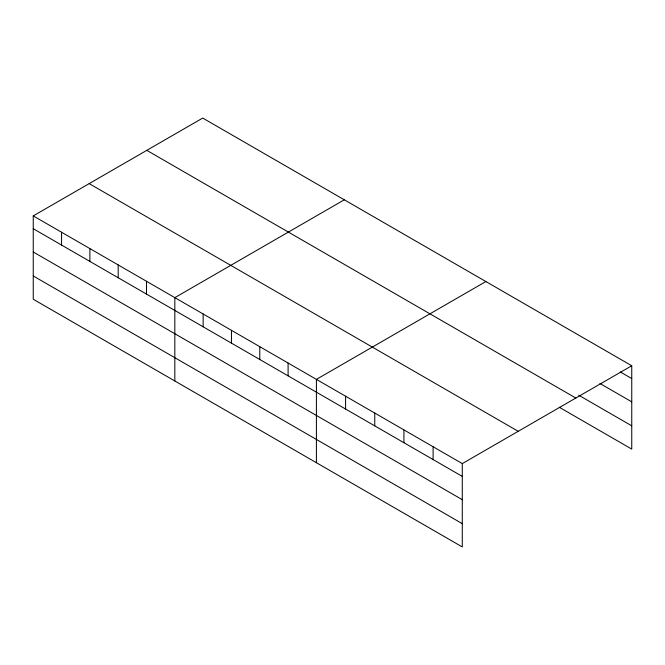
<?xml version="1.0" encoding="UTF-8"?>
<svg xmlns="http://www.w3.org/2000/svg" width="665" height="665" viewBox="0 0 665 665"><rect width="100%" height="100%" fill="white"/><g stroke="black" fill="none" stroke-linecap="round" stroke-linejoin="round"><path stroke-width="1" d="M462.283 499.681L462.283 463.596L33.25 215.901L33.25 299.242L462.283 546.938L462.283 499.681L33.25 251.985M559.257 407.246L631.75 449.099L631.75 365.758L202.717 118.062L33.25 215.901M344.295 199.799L174.828 297.646L174.828 380.987M485.882 281.536L316.407 379.382L316.407 462.724M462.283 463.596L631.75 365.758M620.254 371.935L631.75 378.568M599.921 383.464L631.75 401.843M578.708 395.201L631.75 425.824M146.79 150.348L575.824 398.044M89.177 183.615L518.21 431.311M33.25 228.71L462.283 476.406M33.25 275.967L462.283 523.663M433.106 446.755L433.106 459.565M403.929 429.914L403.929 442.724M374.761 413.073L374.761 425.883M345.584 396.224L345.584 409.033M288.095 363.032L288.095 375.841M259.782 346.689L259.782 359.499M231.462 330.339L231.462 343.148M203.149 313.988L203.149 326.798M146.516 281.295L146.516 294.105M118.195 264.944L118.195 277.754M89.883 248.594L89.883 261.403M61.562 232.251L61.562 245.061"/></g></svg>
